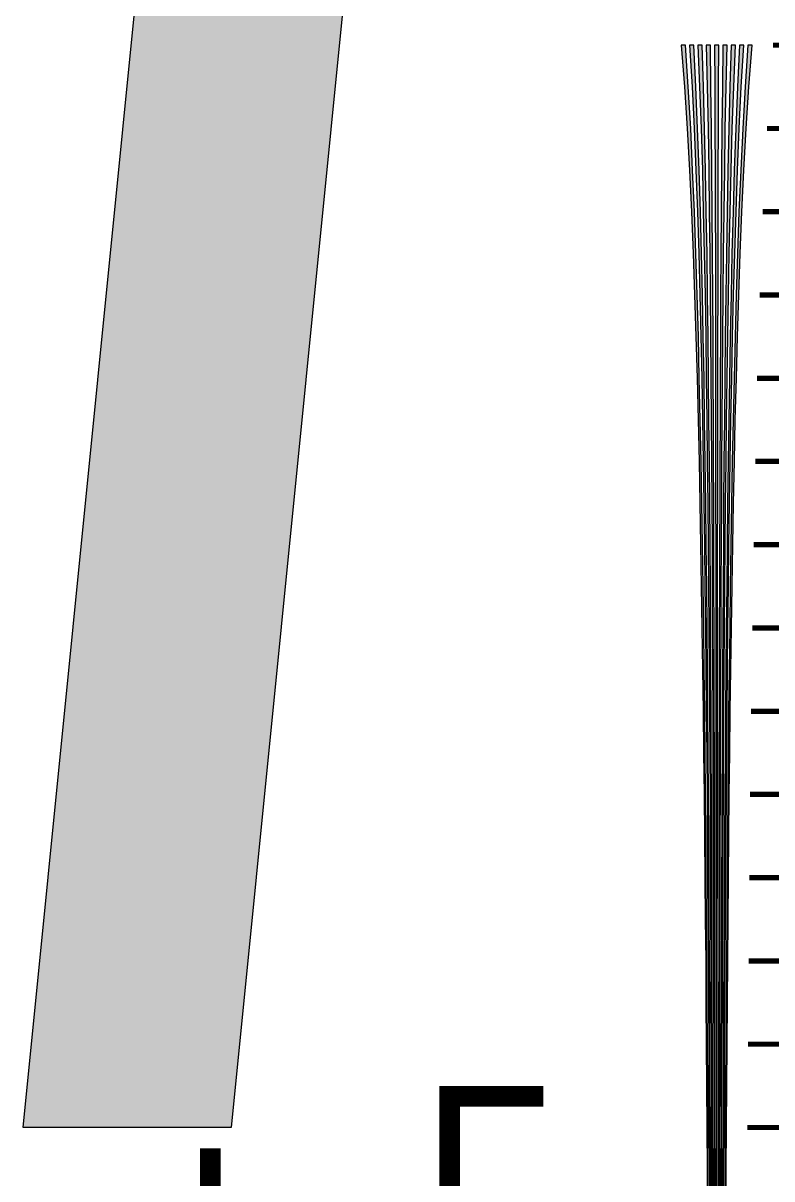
# Model space of a CAD drawing. Header units: millimetres. Extents: x 0 to 791, y 0 to 492.
# Drawn here: x 379.6 to 451.5, y 283.2 to 394.3 of the extents above; entities that cross this region are included whole.
import ezdxf

# ---------------------------------------------------------------- set-up
doc = ezdxf.new("R2010")
doc.units = ezdxf.units.MM
doc.layers.add('CENTER', color=7, linetype='Continuous')
doc.layers.add('SFR', color=7, linetype='Continuous')

msp = doc.modelspace()

# ---------------------------------------------------------------- hatches: boundary and pattern name
at = {"layer": 'CENTER', "true_color": 0x000000}
h = msp.add_hatch(color=7, dxfattribs=at)
h.dxf.hatch_style = 1
h.paths.add_polyline_path([(442.84, 392.13), (443.15, 388.13), (443.41, 384.12), (443.62, 380.13), (443.81, 376.13), (443.97, 372.12), (444.12, 368.13), (444.24, 364.13), (444.35, 360.12), (444.45, 356.12), (444.54, 352.13), (444.62, 348.12), (444.69, 344.12), (444.76, 340.13), (444.82, 336.12), (444.88, 332.12), (444.93, 328.12), (444.98, 324.12), (445.03, 320.12), (445.07, 316.12), (445.11, 312.12), (445.14, 308.12), (445.18, 304.12), (445.21, 300.12), (445.24, 296.12), (445.27, 292.12), (445.3, 288.12), (445.32, 284.12), (445.35, 280.12), (445.37, 276.12), (445.39, 272.12), (445.49, 272.12), (445.47, 276.12), (445.45, 280.12), (445.43, 284.12), (445.41, 288.12), (445.38, 292.12), (445.36, 296.12), (445.33, 300.12), (445.3, 304.12), (445.27, 308.12), (445.24, 312.12), (445.21, 316.12), (445.17, 320.12), (445.13, 324.12), (445.09, 328.12), (445.04, 332.12), (444.99, 336.12), (444.94, 340.13), (444.88, 344.12), (444.81, 348.12), (444.74, 352.13), (444.66, 356.12), (444.57, 360.12), (444.48, 364.13), (444.37, 368.13), (444.24, 372.12), (444.1, 376.13), (443.93, 380.13), (443.74, 384.12), (443.51, 388.13), (443.24, 392.13), (442.84, 392.13)])
h = msp.add_hatch(color=7, dxfattribs=at)
h.dxf.hatch_style = 1
h.paths.add_polyline_path([(443.64, 392.13), (443.88, 388.13), (444.07, 384.12), (444.24, 380.13), (444.38, 376.13), (444.51, 372.12), (444.62, 368.13), (444.71, 364.13), (444.8, 360.12), (444.87, 356.12), (444.94, 352.13), (445, 348.12), (445.06, 344.12), (445.11, 340.13), (445.16, 336.12), (445.2, 332.12), (445.24, 328.12), (445.28, 324.12), (445.31, 320.12), (445.34, 316.12), (445.37, 312.12), (445.4, 308.12), (445.43, 304.12), (445.45, 300.12), (445.48, 296.12), (445.5, 292.12), (445.52, 288.12), (445.54, 284.12), (445.56, 280.12), (445.57, 276.12), (445.59, 272.12), (445.69, 272.12), (445.68, 276.12), (445.66, 280.12), (445.65, 284.12), (445.63, 288.12), (445.61, 292.12), (445.59, 296.12), (445.57, 300.12), (445.55, 304.12), (445.53, 308.12), (445.51, 312.12), (445.48, 316.12), (445.45, 320.12), (445.43, 324.12), (445.39, 328.12), (445.36, 332.12), (445.32, 336.12), (445.28, 340.13), (445.24, 344.12), (445.19, 348.12), (445.14, 352.13), (445.08, 356.12), (445.02, 360.12), (444.95, 364.13), (444.87, 368.13), (444.77, 372.12), (444.67, 376.13), (444.55, 380.13), (444.41, 384.12), (444.24, 388.13), (444.04, 392.13), (443.64, 392.13)])
h = msp.add_hatch(color=7, dxfattribs=at)
h.dxf.hatch_style = 1
h.paths.add_polyline_path([(444.44, 392.13), (444.6, 388.13), (444.74, 384.12), (444.86, 380.13), (444.95, 376.13), (445.04, 372.12), (445.12, 368.13), (445.18, 364.13), (445.24, 360.12), (445.29, 356.12), (445.34, 352.13), (445.38, 348.12), (445.42, 344.12), (445.46, 340.13), (445.49, 336.12), (445.52, 332.12), (445.55, 328.12), (445.57, 324.12), (445.6, 320.12), (445.62, 316.12), (445.64, 312.12), (445.66, 308.12), (445.68, 304.12), (445.69, 300.12), (445.71, 296.12), (445.73, 292.12), (445.74, 288.12), (445.75, 284.12), (445.77, 280.12), (445.78, 276.12), (445.79, 272.12), (445.89, 272.12), (445.88, 276.12), (445.87, 280.12), (445.86, 284.12), (445.85, 288.12), (445.84, 292.12), (445.83, 296.12), (445.82, 300.12), (445.8, 304.12), (445.79, 308.12), (445.77, 312.12), (445.76, 316.12), (445.74, 320.12), (445.72, 324.12), (445.7, 328.12), (445.68, 332.12), (445.66, 336.12), (445.63, 340.13), (445.6, 344.12), (445.57, 348.12), (445.54, 352.13), (445.5, 356.12), (445.46, 360.12), (445.42, 364.13), (445.37, 368.13), (445.31, 372.12), (445.24, 376.13), (445.16, 380.13), (445.07, 384.12), (444.97, 388.13), (444.84, 392.13), (444.44, 392.13)])
h = msp.add_hatch(color=7, dxfattribs=at)
h.dxf.hatch_style = 1
h.paths.add_polyline_path([(445.24, 392.13), (445.33, 388.13), (445.41, 384.12), (445.47, 380.13), (445.53, 376.13), (445.57, 372.12), (445.62, 368.13), (445.65, 364.13), (445.68, 360.12), (445.71, 356.12), (445.74, 352.13), (445.76, 348.12), (445.79, 344.12), (445.81, 340.13), (445.82, 336.12), (445.84, 332.12), (445.86, 328.12), (445.87, 324.12), (445.88, 320.12), (445.9, 316.12), (445.91, 312.12), (445.92, 308.12), (445.93, 304.12), (445.94, 300.12), (445.95, 296.12), (445.95, 292.12), (445.96, 288.12), (445.97, 284.12), (445.98, 280.12), (445.98, 276.12), (445.99, 272.12), (446.09, 272.12), (446.09, 276.12), (446.08, 280.12), (446.08, 284.12), (446.07, 288.12), (446.07, 292.12), (446.06, 296.12), (446.06, 300.12), (446.05, 304.12), (446.05, 308.12), (446.04, 312.12), (446.03, 316.12), (446.03, 320.12), (446.02, 324.12), (446.01, 328.12), (446, 332.12), (445.99, 336.12), (445.98, 340.13), (445.97, 344.12), (445.95, 348.12), (445.94, 352.13), (445.92, 356.12), (445.91, 360.12), (445.89, 364.13), (445.87, 368.13), (445.84, 372.12), (445.81, 376.13), (445.78, 380.13), (445.74, 384.12), (445.69, 388.13), (445.64, 392.13), (445.24, 392.13)])
h = msp.add_hatch(color=7, dxfattribs=at)
h.dxf.hatch_style = 1
h.paths.add_polyline_path([(446.04, 392.13), (446.06, 388.13), (446.07, 384.12), (446.09, 380.13), (446.1, 376.13), (446.11, 372.12), (446.12, 368.13), (446.12, 364.13), (446.13, 360.12), (446.13, 356.12), (446.14, 352.13), (446.14, 348.12), (446.15, 344.12), (446.15, 340.13), (446.16, 336.12), (446.16, 332.12), (446.16, 328.12), (446.17, 324.12), (446.17, 320.12), (446.17, 316.12), (446.17, 312.12), (446.18, 308.12), (446.18, 304.12), (446.18, 300.12), (446.18, 296.12), (446.18, 292.12), (446.18, 288.12), (446.19, 284.12), (446.19, 280.12), (446.19, 276.12), (446.19, 272.12), (446.29, 272.12), (446.29, 276.12), (446.29, 280.12), (446.29, 284.12), (446.3, 288.12), (446.3, 292.12), (446.3, 296.12), (446.3, 300.12), (446.3, 304.12), (446.3, 308.12), (446.31, 312.12), (446.31, 316.12), (446.31, 320.12), (446.31, 324.12), (446.32, 328.12), (446.32, 332.12), (446.32, 336.12), (446.33, 340.13), (446.33, 344.12), (446.34, 348.12), (446.34, 352.13), (446.35, 356.12), (446.35, 360.12), (446.36, 364.13), (446.37, 368.13), (446.37, 372.12), (446.38, 376.13), (446.39, 380.13), (446.41, 384.12), (446.42, 388.13), (446.44, 392.13), (446.04, 392.13)])
h = msp.add_hatch(color=7, dxfattribs=at)
h.dxf.hatch_style = 1
h.paths.add_polyline_path([(446.84, 392.13), (446.79, 388.13), (446.74, 384.12), (446.7, 380.13), (446.67, 376.13), (446.64, 372.12), (446.62, 368.13), (446.59, 364.13), (446.57, 360.12), (446.56, 356.12), (446.54, 352.13), (446.53, 348.12), (446.51, 344.12), (446.5, 340.13), (446.49, 336.12), (446.48, 332.12), (446.47, 328.12), (446.46, 324.12), (446.45, 320.12), (446.45, 316.12), (446.44, 312.12), (446.43, 308.12), (446.43, 304.12), (446.42, 300.12), (446.42, 296.12), (446.41, 292.12), (446.41, 288.12), (446.4, 284.12), (446.4, 280.12), (446.39, 276.12), (446.39, 272.12), (446.49, 272.12), (446.5, 276.12), (446.5, 280.12), (446.51, 284.12), (446.52, 288.12), (446.53, 292.12), (446.53, 296.12), (446.54, 300.12), (446.55, 304.12), (446.56, 308.12), (446.57, 312.12), (446.58, 316.12), (446.6, 320.12), (446.61, 324.12), (446.62, 328.12), (446.64, 332.12), (446.66, 336.12), (446.67, 340.13), (446.69, 344.12), (446.72, 348.12), (446.74, 352.13), (446.77, 356.12), (446.8, 360.12), (446.83, 364.13), (446.87, 368.13), (446.91, 372.12), (446.95, 376.13), (447.01, 380.13), (447.07, 384.12), (447.15, 388.13), (447.24, 392.13), (446.84, 392.13)])
h = msp.add_hatch(color=7, dxfattribs=at)
h.dxf.hatch_style = 1
h.paths.add_polyline_path([(447.64, 392.13), (447.51, 388.13), (447.41, 384.12), (447.32, 380.13), (447.24, 376.13), (447.17, 372.12), (447.12, 368.13), (447.06, 364.13), (447.02, 360.12), (446.98, 356.12), (446.94, 352.13), (446.91, 348.12), (446.88, 344.12), (446.85, 340.13), (446.82, 336.12), (446.8, 332.12), (446.78, 328.12), (446.76, 324.12), (446.74, 320.12), (446.72, 316.12), (446.71, 312.12), (446.69, 308.12), (446.68, 304.12), (446.66, 300.12), (446.65, 296.12), (446.64, 292.12), (446.63, 288.12), (446.62, 284.12), (446.61, 280.12), (446.6, 276.12), (446.59, 272.12), (446.69, 272.12), (446.7, 276.12), (446.71, 280.12), (446.73, 284.12), (446.74, 288.12), (446.75, 292.12), (446.77, 296.12), (446.79, 300.12), (446.8, 304.12), (446.82, 308.12), (446.84, 312.12), (446.86, 316.12), (446.88, 320.12), (446.91, 324.12), (446.93, 328.12), (446.96, 332.12), (446.99, 336.12), (447.02, 340.13), (447.06, 344.12), (447.1, 348.12), (447.14, 352.13), (447.19, 356.12), (447.24, 360.12), (447.3, 364.13), (447.37, 368.13), (447.44, 372.12), (447.53, 376.13), (447.62, 380.13), (447.74, 384.12), (447.88, 388.13), (448.04, 392.13), (447.64, 392.13)])
h = msp.add_hatch(color=7, dxfattribs=at)
h.dxf.hatch_style = 1
h.paths.add_polyline_path([(448.44, 392.13), (448.24, 388.13), (448.07, 384.12), (447.93, 380.13), (447.81, 376.13), (447.71, 372.12), (447.62, 368.13), (447.53, 364.13), (447.46, 360.12), (447.4, 356.12), (447.34, 352.13), (447.29, 348.12), (447.24, 344.12), (447.2, 340.13), (447.16, 336.12), (447.12, 332.12), (447.09, 328.12), (447.05, 324.12), (447.03, 320.12), (447, 316.12), (446.97, 312.12), (446.95, 308.12), (446.93, 304.12), (446.91, 300.12), (446.89, 296.12), (446.87, 292.12), (446.85, 288.12), (446.83, 284.12), (446.82, 280.12), (446.8, 276.12), (446.79, 272.12), (446.89, 272.12), (446.91, 276.12), (446.92, 280.12), (446.94, 284.12), (446.96, 288.12), (446.98, 292.12), (447, 296.12), (447.03, 300.12), (447.05, 304.12), (447.08, 308.12), (447.11, 312.12), (447.14, 316.12), (447.17, 320.12), (447.2, 324.12), (447.24, 328.12), (447.28, 332.12), (447.32, 336.12), (447.37, 340.13), (447.42, 344.12), (447.48, 348.12), (447.54, 352.13), (447.61, 356.12), (447.68, 360.12), (447.77, 364.13), (447.87, 368.13), (447.97, 372.12), (448.1, 376.13), (448.24, 380.13), (448.41, 384.12), (448.6, 388.13), (448.84, 392.13), (448.44, 392.13)])
h = msp.add_hatch(color=7, dxfattribs=at)
h.dxf.hatch_style = 1
h.paths.add_polyline_path([(449.24, 392.13), (448.97, 388.13), (448.74, 384.12), (448.55, 380.13), (448.38, 376.13), (448.24, 372.12), (448.12, 368.13), (448, 364.13), (447.91, 360.12), (447.82, 356.12), (447.74, 352.13), (447.67, 348.12), (447.6, 344.12), (447.54, 340.13), (447.49, 336.12), (447.44, 332.12), (447.39, 328.12), (447.35, 324.12), (447.31, 320.12), (447.27, 316.12), (447.24, 312.12), (447.21, 308.12), (447.18, 304.12), (447.15, 300.12), (447.12, 296.12), (447.1, 292.12), (447.07, 288.12), (447.05, 284.12), (447.03, 280.12), (447.01, 276.12), (446.99, 272.12), (447.09, 272.12), (447.11, 276.12), (447.13, 280.12), (447.16, 284.12), (447.18, 288.12), (447.21, 292.12), (447.24, 296.12), (447.27, 300.12), (447.3, 304.12), (447.34, 308.12), (447.37, 312.12), (447.41, 316.12), (447.45, 320.12), (447.5, 324.12), (447.55, 328.12), (447.6, 332.12), (447.66, 336.12), (447.72, 340.13), (447.79, 344.12), (447.86, 348.12), (447.94, 352.13), (448.03, 356.12), (448.13, 360.12), (448.24, 364.13), (448.37, 368.13), (448.51, 372.12), (448.67, 376.13), (448.86, 380.13), (449.07, 384.12), (449.33, 388.13), (449.64, 392.13), (449.24, 392.13)])
at = {"layer": 'SFR', "true_color": 0x000000}
h = msp.add_hatch(color=7, dxfattribs=at)
h.dxf.hatch_style = 1
h.paths.add_polyline_path([(391.56, 408.13), (411.56, 408.13), (399.56, 288.12), (379.56, 288.12), (391.56, 408.13)])

# ---------------------------------------------------------------- linework, layer by layer
at = {"layer": 'CENTER', "color": 250}
for points in [[(445.45, 280.12), (445.43, 284.12), (445.41, 288.12), (445.38, 292.12), (445.36, 296.12), (445.33, 300.12), (445.3, 304.12), (445.27, 308.12), (445.24, 312.12), (445.21, 316.12), (445.17, 320.12), (445.13, 324.12), (445.09, 328.12), (445.04, 332.12), (444.99, 336.12), (444.94, 340.13), (444.88, 344.12), (444.81, 348.12), (444.74, 352.13), (444.66, 356.12), (444.57, 360.12), (444.48, 364.13), (444.37, 368.13), (444.24, 372.12), (444.1, 376.13), (443.93, 380.13), (443.74, 384.12), (443.51, 388.13), (443.24, 392.13), (442.84, 392.13), (442.84, 392.13), (443.15, 388.13), (443.41, 384.12), (443.62, 380.13), (443.81, 376.13), (443.97, 372.12), (444.12, 368.13), (444.24, 364.13), (444.35, 360.12), (444.45, 356.12), (444.54, 352.13), (444.62, 348.12), (444.69, 344.12), (444.76, 340.13), (444.82, 336.12), (444.88, 332.12), (444.93, 328.12), (444.98, 324.12), (445.03, 320.12), (445.07, 316.12), (445.11, 312.12), (445.14, 308.12), (445.18, 304.12), (445.21, 300.12), (445.24, 296.12), (445.27, 292.12), (445.3, 288.12), (445.32, 284.12), (445.35, 280.12)], [(445.66, 280.12), (445.65, 284.12), (445.63, 288.12), (445.61, 292.12), (445.59, 296.12), (445.57, 300.12), (445.55, 304.12), (445.53, 308.12), (445.51, 312.12), (445.48, 316.12), (445.45, 320.12), (445.43, 324.12), (445.39, 328.12), (445.36, 332.12), (445.32, 336.12), (445.28, 340.13), (445.24, 344.12), (445.19, 348.12), (445.14, 352.13), (445.08, 356.12), (445.02, 360.12), (444.95, 364.13), (444.87, 368.13), (444.77, 372.12), (444.67, 376.13), (444.55, 380.13), (444.41, 384.12), (444.24, 388.13), (444.04, 392.13), (443.64, 392.13), (443.64, 392.13), (443.88, 388.13), (444.07, 384.12), (444.24, 380.13), (444.38, 376.13), (444.51, 372.12), (444.62, 368.13), (444.71, 364.13), (444.8, 360.12), (444.87, 356.12), (444.94, 352.13), (445, 348.12), (445.06, 344.12), (445.11, 340.13), (445.16, 336.12), (445.2, 332.12), (445.24, 328.12), (445.28, 324.12), (445.31, 320.12), (445.34, 316.12), (445.37, 312.12), (445.4, 308.12), (445.43, 304.12), (445.45, 300.12), (445.48, 296.12), (445.5, 292.12), (445.52, 288.12), (445.54, 284.12), (445.56, 280.12)], [(445.87, 280.12), (445.86, 284.12), (445.85, 288.12), (445.84, 292.12), (445.83, 296.12), (445.82, 300.12), (445.8, 304.12), (445.79, 308.12), (445.77, 312.12), (445.76, 316.12), (445.74, 320.12), (445.72, 324.12), (445.7, 328.12), (445.68, 332.12), (445.66, 336.12), (445.63, 340.13), (445.6, 344.12), (445.57, 348.12), (445.54, 352.13), (445.5, 356.12), (445.46, 360.12), (445.42, 364.13), (445.37, 368.13), (445.31, 372.12), (445.24, 376.13), (445.16, 380.13), (445.07, 384.12), (444.97, 388.13), (444.84, 392.13), (444.44, 392.13), (444.44, 392.13), (444.6, 388.13), (444.74, 384.12), (444.86, 380.13), (444.95, 376.13), (445.04, 372.12), (445.12, 368.13), (445.18, 364.13), (445.24, 360.12), (445.29, 356.12), (445.34, 352.13), (445.38, 348.12), (445.42, 344.12), (445.46, 340.13), (445.49, 336.12), (445.52, 332.12), (445.55, 328.12), (445.57, 324.12), (445.6, 320.12), (445.62, 316.12), (445.64, 312.12), (445.66, 308.12), (445.68, 304.12), (445.69, 300.12), (445.71, 296.12), (445.73, 292.12), (445.74, 288.12), (445.75, 284.12), (445.77, 280.12)], [(446.08, 280.12), (446.08, 284.12), (446.07, 288.12), (446.07, 292.12), (446.06, 296.12), (446.06, 300.12), (446.05, 304.12), (446.05, 308.12), (446.04, 312.12), (446.03, 316.12), (446.03, 320.12), (446.02, 324.12), (446.01, 328.12), (446, 332.12), (445.99, 336.12), (445.98, 340.13), (445.97, 344.12), (445.95, 348.12), (445.94, 352.13), (445.92, 356.12), (445.91, 360.12), (445.89, 364.13), (445.87, 368.13), (445.84, 372.12), (445.81, 376.13), (445.78, 380.13), (445.74, 384.12), (445.69, 388.13), (445.64, 392.13), (445.24, 392.13), (445.24, 392.13), (445.33, 388.13), (445.41, 384.12), (445.47, 380.13), (445.53, 376.13), (445.57, 372.12), (445.62, 368.13), (445.65, 364.13), (445.68, 360.12), (445.71, 356.12), (445.74, 352.13), (445.76, 348.12), (445.79, 344.12), (445.81, 340.13), (445.82, 336.12), (445.84, 332.12), (445.86, 328.12), (445.87, 324.12), (445.88, 320.12), (445.9, 316.12), (445.91, 312.12), (445.92, 308.12), (445.93, 304.12), (445.94, 300.12), (445.95, 296.12), (445.95, 292.12), (445.96, 288.12), (445.97, 284.12), (445.98, 280.12)], [(446.29, 280.12), (446.29, 284.12), (446.3, 288.12), (446.3, 292.12), (446.3, 296.12), (446.3, 300.12), (446.3, 304.12), (446.3, 308.12), (446.31, 312.12), (446.31, 316.12), (446.31, 320.12), (446.31, 324.12), (446.32, 328.12), (446.32, 332.12), (446.32, 336.12), (446.33, 340.13), (446.33, 344.12), (446.34, 348.12), (446.34, 352.13), (446.35, 356.12), (446.35, 360.12), (446.36, 364.13), (446.37, 368.13), (446.37, 372.12), (446.38, 376.13), (446.39, 380.13), (446.41, 384.12), (446.42, 388.13), (446.44, 392.13), (446.04, 392.13), (446.04, 392.13), (446.06, 388.13), (446.07, 384.12), (446.09, 380.13), (446.1, 376.13), (446.11, 372.12), (446.12, 368.13), (446.12, 364.13), (446.13, 360.12), (446.13, 356.12), (446.14, 352.13), (446.14, 348.12), (446.15, 344.12), (446.15, 340.13), (446.16, 336.12), (446.16, 332.12), (446.16, 328.12), (446.17, 324.12), (446.17, 320.12), (446.17, 316.12), (446.17, 312.12), (446.18, 308.12), (446.18, 304.12), (446.18, 300.12), (446.18, 296.12), (446.18, 292.12), (446.18, 288.12), (446.19, 284.12), (446.19, 280.12)], [(446.5, 280.12), (446.51, 284.12), (446.52, 288.12), (446.53, 292.12), (446.53, 296.12), (446.54, 300.12), (446.55, 304.12), (446.56, 308.12), (446.57, 312.12), (446.58, 316.12), (446.6, 320.12), (446.61, 324.12), (446.62, 328.12), (446.64, 332.12), (446.66, 336.12), (446.67, 340.13), (446.69, 344.12), (446.72, 348.12), (446.74, 352.13), (446.77, 356.12), (446.8, 360.12), (446.83, 364.13), (446.87, 368.13), (446.91, 372.12), (446.95, 376.13), (447.01, 380.13), (447.07, 384.12), (447.15, 388.13), (447.24, 392.13), (446.84, 392.13), (446.84, 392.13), (446.79, 388.13), (446.74, 384.12), (446.7, 380.13), (446.67, 376.13), (446.64, 372.12), (446.62, 368.13), (446.59, 364.13), (446.57, 360.12), (446.56, 356.12), (446.54, 352.13), (446.53, 348.12), (446.51, 344.12), (446.5, 340.13), (446.49, 336.12), (446.48, 332.12), (446.47, 328.12), (446.46, 324.12), (446.45, 320.12), (446.45, 316.12), (446.44, 312.12), (446.43, 308.12), (446.43, 304.12), (446.42, 300.12), (446.42, 296.12), (446.41, 292.12), (446.41, 288.12), (446.4, 284.12), (446.4, 280.12)], [(446.71, 280.12), (446.73, 284.12), (446.74, 288.12), (446.75, 292.12), (446.77, 296.12), (446.79, 300.12), (446.8, 304.12), (446.82, 308.12), (446.84, 312.12), (446.86, 316.12), (446.88, 320.12), (446.91, 324.12), (446.93, 328.12), (446.96, 332.12), (446.99, 336.12), (447.02, 340.13), (447.06, 344.12), (447.1, 348.12), (447.14, 352.13), (447.19, 356.12), (447.24, 360.12), (447.3, 364.13), (447.37, 368.13), (447.44, 372.12), (447.53, 376.13), (447.62, 380.13), (447.74, 384.12), (447.88, 388.13), (448.04, 392.13), (447.64, 392.13), (447.64, 392.13), (447.51, 388.13), (447.41, 384.12), (447.32, 380.13), (447.24, 376.13), (447.17, 372.12), (447.12, 368.13), (447.06, 364.13), (447.02, 360.12), (446.98, 356.12), (446.94, 352.13), (446.91, 348.12), (446.88, 344.12), (446.85, 340.13), (446.82, 336.12), (446.8, 332.12), (446.78, 328.12), (446.76, 324.12), (446.74, 320.12), (446.72, 316.12), (446.71, 312.12), (446.69, 308.12), (446.68, 304.12), (446.66, 300.12), (446.65, 296.12), (446.64, 292.12), (446.63, 288.12), (446.62, 284.12), (446.61, 280.12)], [(446.92, 280.12), (446.94, 284.12), (446.96, 288.12), (446.98, 292.12), (447, 296.12), (447.03, 300.12), (447.05, 304.12), (447.08, 308.12), (447.11, 312.12), (447.14, 316.12), (447.17, 320.12), (447.2, 324.12), (447.24, 328.12), (447.28, 332.12), (447.32, 336.12), (447.37, 340.13), (447.42, 344.12), (447.48, 348.12), (447.54, 352.13), (447.61, 356.12), (447.68, 360.12), (447.77, 364.13), (447.87, 368.13), (447.97, 372.12), (448.1, 376.13), (448.24, 380.13), (448.41, 384.12), (448.6, 388.13), (448.84, 392.13), (448.44, 392.13), (448.44, 392.13), (448.24, 388.13), (448.07, 384.12), (447.93, 380.13), (447.81, 376.13), (447.71, 372.12), (447.62, 368.13), (447.53, 364.13), (447.46, 360.12), (447.4, 356.12), (447.34, 352.13), (447.29, 348.12), (447.24, 344.12), (447.2, 340.13), (447.16, 336.12), (447.12, 332.12), (447.09, 328.12), (447.05, 324.12), (447.03, 320.12), (447, 316.12), (446.97, 312.12), (446.95, 308.12), (446.93, 304.12), (446.91, 300.12), (446.89, 296.12), (446.87, 292.12), (446.85, 288.12), (446.83, 284.12), (446.82, 280.12)], [(447.13, 280.12), (447.16, 284.12), (447.18, 288.12), (447.21, 292.12), (447.24, 296.12), (447.27, 300.12), (447.3, 304.12), (447.34, 308.12), (447.37, 312.12), (447.41, 316.12), (447.45, 320.12), (447.5, 324.12), (447.55, 328.12), (447.6, 332.12), (447.66, 336.12), (447.72, 340.13), (447.79, 344.12), (447.86, 348.12), (447.94, 352.13), (448.03, 356.12), (448.13, 360.12), (448.24, 364.13), (448.37, 368.13), (448.51, 372.12), (448.67, 376.13), (448.86, 380.13), (449.07, 384.12), (449.33, 388.13), (449.64, 392.13), (449.24, 392.13), (449.24, 392.13), (448.97, 388.13), (448.74, 384.12), (448.55, 380.13), (448.38, 376.13), (448.24, 372.12), (448.12, 368.13), (448, 364.13), (447.91, 360.12), (447.82, 356.12), (447.74, 352.13), (447.67, 348.12), (447.6, 344.12), (447.54, 340.13), (447.49, 336.12), (447.44, 332.12), (447.39, 328.12), (447.35, 324.12), (447.31, 320.12), (447.27, 316.12), (447.24, 312.12), (447.21, 308.12), (447.18, 304.12), (447.15, 300.12), (447.12, 296.12), (447.1, 292.12), (447.07, 288.12), (447.05, 284.12), (447.03, 280.12)]]:
    msp.add_lwpolyline(points, dxfattribs=at)
at = {"layer": 'CENTER', "color": 250, "lineweight": 35, "const_width": 0.5}
for points in [[(451.64, 392.13), (455.64, 392.13)], [(451.07, 384.12), (457.07, 384.12)], [(450.67, 376.13), (454.67, 376.13)], [(450.37, 368.13), (456.37, 368.13)], [(450.13, 360.12), (454.13, 360.12)], [(449.94, 352.13), (455.94, 352.13)], [(449.79, 344.12), (453.79, 344.12)], [(449.66, 336.12), (455.66, 336.12)], [(449.55, 328.12), (453.55, 328.12)], [(449.45, 320.13), (455.45, 320.13)], [(449.37, 312.13), (453.37, 312.13)], [(449.3, 304.12), (455.3, 304.12)], [(449.24, 296.13), (453.24, 296.13)], [(449.18, 288.12), (455.18, 288.12)]]:
    msp.add_lwpolyline(points, dxfattribs=at)
at = {"layer": 'CENTER', "color": 250, "true_color": 0x000000}
for points in [[(443.24, 392.13), (442.84, 392.13), (443.15, 388.13)], [(443.24, 392.13), (443.15, 388.13), (443.41, 384.12)], [(443.24, 392.13), (443.41, 384.12), (443.62, 380.13)], [(443.24, 392.13), (443.62, 380.13), (443.81, 376.13)], [(443.24, 392.13), (443.81, 376.13), (443.97, 372.12)], [(443.24, 392.13), (443.97, 372.12), (444.12, 368.13)], [(443.24, 392.13), (444.12, 368.13), (444.74, 352.13)], [(443.24, 392.13), (444.74, 352.13), (444.66, 356.12)], [(443.24, 392.13), (444.66, 356.12), (444.57, 360.12)], [(443.24, 392.13), (444.57, 360.12), (444.48, 364.13)], [(443.24, 392.13), (444.48, 364.13), (444.37, 368.13)], [(443.24, 392.13), (444.37, 368.13), (444.24, 372.12)], [(443.24, 392.13), (444.24, 372.12), (444.1, 376.13)], [(443.24, 392.13), (444.1, 376.13), (443.93, 380.13)], [(443.24, 392.13), (443.93, 380.13), (443.74, 384.12)], [(443.74, 384.12), (443.51, 388.13), (443.24, 392.13)], [(444.04, 392.13), (443.64, 392.13), (443.88, 388.13)], [(444.04, 392.13), (443.88, 388.13), (444.07, 384.12)], [(444.04, 392.13), (444.07, 384.12), (444.24, 380.13)], [(444.04, 392.13), (444.24, 380.13), (444.38, 376.13)], [(444.04, 392.13), (444.38, 376.13), (444.51, 372.12)], [(444.04, 392.13), (444.51, 372.12), (444.62, 368.13)], [(444.04, 392.13), (444.62, 368.13), (445.24, 344.12)], [(444.04, 392.13), (445.24, 344.12), (445.19, 348.12)], [(444.04, 392.13), (445.19, 348.12), (445.14, 352.13)], [(444.04, 392.13), (445.14, 352.13), (445.08, 356.12)], [(444.04, 392.13), (445.08, 356.12), (445.02, 360.12)], [(444.04, 392.13), (445.02, 360.12), (444.95, 364.13)], [(444.04, 392.13), (444.95, 364.13), (444.87, 368.13)], [(444.04, 392.13), (444.87, 368.13), (444.77, 372.12)], [(444.04, 392.13), (444.77, 372.12), (444.67, 376.13)], [(444.04, 392.13), (444.67, 376.13), (444.55, 380.13)], [(444.04, 392.13), (444.55, 380.13), (444.41, 384.12)], [(444.41, 384.12), (444.24, 388.13), (444.04, 392.13)], [(444.84, 392.13), (444.44, 392.13), (444.6, 388.13)], [(444.84, 392.13), (444.6, 388.13), (444.74, 384.12)], [(444.84, 392.13), (444.74, 384.12), (444.86, 380.13)], [(444.84, 392.13), (444.86, 380.13), (444.95, 376.13)], [(444.84, 392.13), (444.95, 376.13), (445.04, 372.12)], [(444.84, 392.13), (445.04, 372.12), (445.12, 368.13)], [(444.84, 392.13), (445.12, 368.13), (445.18, 364.13)], [(444.84, 392.13), (445.18, 364.13), (445.24, 360.12)], [(444.84, 392.13), (445.24, 360.12), (445.29, 356.12)], [(444.84, 392.13), (445.29, 356.12), (445.34, 352.13)], [(444.84, 392.13), (445.34, 352.13), (445.74, 320.12)], [(444.84, 392.13), (445.74, 320.12), (445.72, 324.12)], [(444.84, 392.13), (445.72, 324.12), (445.7, 328.12)], [(444.84, 392.13), (445.7, 328.12), (445.68, 332.12)], [(444.84, 392.13), (445.68, 332.12), (445.66, 336.12)], [(444.84, 392.13), (445.66, 336.12), (445.63, 340.13)], [(444.84, 392.13), (445.63, 340.13), (445.6, 344.12)], [(444.84, 392.13), (445.6, 344.12), (445.57, 348.12)], [(444.84, 392.13), (445.57, 348.12), (445.54, 352.13)], [(444.84, 392.13), (445.54, 352.13), (445.5, 356.12)], [(444.84, 392.13), (445.5, 356.12), (445.46, 360.12)], [(444.84, 392.13), (445.46, 360.12), (445.42, 364.13)], [(444.84, 392.13), (445.42, 364.13), (445.37, 368.13)], [(444.84, 392.13), (445.37, 368.13), (445.31, 372.12)], [(444.84, 392.13), (445.31, 372.12), (445.24, 376.13)], [(444.84, 392.13), (445.24, 376.13), (445.16, 380.13)], [(444.84, 392.13), (445.16, 380.13), (445.07, 384.12)], [(445.07, 384.12), (444.97, 388.13), (444.84, 392.13)], [(445.64, 392.13), (445.24, 392.13), (445.33, 388.13)], [(445.64, 392.13), (445.33, 388.13), (445.41, 384.12)], [(445.64, 392.13), (445.41, 384.12), (445.47, 380.13)], [(445.64, 392.13), (445.47, 380.13), (445.53, 376.13)], [(445.64, 392.13), (445.53, 376.13), (445.57, 372.12)], [(445.64, 392.13), (445.57, 372.12), (445.62, 368.13)], [(445.64, 392.13), (445.62, 368.13), (445.65, 364.13)], [(445.64, 392.13), (445.65, 364.13), (445.68, 360.12)], [(445.64, 392.13), (445.68, 360.12), (445.71, 356.12)], [(445.64, 392.13), (445.71, 356.12), (445.74, 352.13)], [(445.64, 392.13), (445.74, 352.13), (445.76, 348.12)], [(445.64, 392.13), (445.76, 348.12), (445.79, 344.12)], [(445.64, 392.13), (445.79, 344.12), (445.81, 340.13)], [(445.64, 392.13), (445.81, 340.13), (445.84, 332.12)], [(445.64, 392.13), (445.84, 332.12), (445.86, 328.12)], [(445.64, 392.13), (445.86, 328.12), (446.09, 272.12)], [(445.64, 392.13), (446.09, 272.12), (446.09, 276.12)], [(445.64, 392.13), (446.09, 276.12), (446.08, 280.12)], [(445.64, 392.13), (446.08, 280.12), (446.08, 284.12)], [(445.64, 392.13), (446.08, 284.12), (446.07, 288.12)], [(445.64, 392.13), (446.07, 288.12), (446.07, 292.12)], [(445.64, 392.13), (446.07, 292.12), (446.06, 296.12)], [(445.64, 392.13), (446.06, 296.12), (446.06, 300.12)], [(445.64, 392.13), (446.06, 300.12), (446.05, 304.12)], [(445.64, 392.13), (446.05, 304.12), (446.05, 308.12)], [(445.64, 392.13), (446.05, 308.12), (446.04, 312.12)], [(445.64, 392.13), (446.04, 312.12), (446.03, 316.12)], [(445.64, 392.13), (446.03, 316.12), (446.03, 320.12)], [(445.64, 392.13), (446.03, 320.12), (446.02, 324.12)], [(445.64, 392.13), (446.02, 324.12), (446.01, 328.12)], [(445.64, 392.13), (446.01, 328.12), (446, 332.12)], [(445.64, 392.13), (446, 332.12), (445.99, 336.12)], [(445.64, 392.13), (445.99, 336.12), (445.98, 340.13)], [(445.64, 392.13), (445.98, 340.13), (445.97, 344.12)], [(445.64, 392.13), (445.97, 344.12), (445.95, 348.12)], [(445.64, 392.13), (445.95, 348.12), (445.94, 352.13)], [(445.64, 392.13), (445.94, 352.13), (445.92, 356.12)], [(445.64, 392.13), (445.92, 356.12), (445.91, 360.12)], [(445.64, 392.13), (445.91, 360.12), (445.89, 364.13)], [(445.64, 392.13), (445.89, 364.13), (445.87, 368.13)], [(445.64, 392.13), (445.87, 368.13), (445.84, 372.12)], [(445.64, 392.13), (445.84, 372.12), (445.81, 376.13)], [(445.64, 392.13), (445.81, 376.13), (445.78, 380.13)], [(445.78, 380.13), (445.69, 388.13), (445.64, 392.13)], [(446.44, 392.13), (446.04, 392.13), (446.06, 388.13)], [(446.44, 392.13), (446.06, 388.13), (446.07, 384.12)], [(446.44, 392.13), (446.07, 384.12), (446.09, 380.13)], [(446.44, 392.13), (446.09, 380.13), (446.1, 376.13)], [(446.44, 392.13), (446.1, 376.13), (446.11, 372.12)], [(446.44, 392.13), (446.11, 372.12), (446.12, 368.13)], [(446.44, 392.13), (446.12, 368.13), (446.12, 364.13)], [(446.44, 392.13), (446.12, 364.13), (446.13, 360.12)], [(446.44, 392.13), (446.13, 360.12), (446.13, 356.12)], [(446.44, 392.13), (446.13, 356.12), (446.14, 352.13)], [(446.44, 392.13), (446.14, 352.13), (446.14, 348.12)], [(446.44, 392.13), (446.14, 348.12), (446.15, 344.12)], [(446.44, 392.13), (446.15, 344.12), (446.15, 340.13)], [(446.15, 340.13), (446.42, 388.13), (446.44, 392.13)], [(447.24, 392.13), (446.62, 368.13), (446.59, 364.13)], [(446.59, 364.13), (447.15, 388.13), (447.24, 392.13)], [(447.24, 392.13), (446.64, 372.12), (446.62, 368.13)], [(447.24, 392.13), (446.67, 376.13), (446.64, 372.12)], [(447.24, 392.13), (446.7, 380.13), (446.67, 376.13)], [(447.24, 392.13), (446.74, 384.12), (446.7, 380.13)], [(447.24, 392.13), (446.79, 388.13), (446.74, 384.12)], [(447.24, 392.13), (446.84, 392.13), (446.79, 388.13)], [(448.04, 392.13), (447.24, 376.13), (447.17, 372.12)], [(447.17, 372.12), (447.88, 388.13), (448.04, 392.13)], [(448.04, 392.13), (447.32, 380.13), (447.24, 376.13)], [(448.04, 392.13), (447.41, 384.12), (447.32, 380.13)], [(448.04, 392.13), (447.51, 388.13), (447.41, 384.12)], [(448.04, 392.13), (447.64, 392.13), (447.51, 388.13)], [(448.84, 392.13), (447.93, 380.13), (447.81, 376.13)], [(447.81, 376.13), (448.6, 388.13), (448.84, 392.13)], [(448.84, 392.13), (448.07, 384.12), (447.93, 380.13)], [(448.84, 392.13), (448.24, 388.13), (448.07, 384.12)], [(448.84, 392.13), (448.44, 392.13), (448.24, 388.13)], [(449.64, 392.13), (448.55, 380.13), (448.38, 376.13)], [(448.38, 376.13), (449.33, 388.13), (449.64, 392.13)], [(449.64, 392.13), (448.74, 384.12), (448.55, 380.13)], [(449.64, 392.13), (448.97, 388.13), (448.74, 384.12)], [(449.64, 392.13), (449.24, 392.13), (448.97, 388.13)], [(445.78, 380.13), (445.74, 384.12), (445.69, 388.13)], [(446.15, 340.13), (446.41, 384.12), (446.42, 388.13)], [(446.59, 364.13), (447.07, 384.12), (447.15, 388.13)], [(447.17, 372.12), (447.74, 384.12), (447.88, 388.13)], [(447.81, 376.13), (448.41, 384.12), (448.6, 388.13)], [(448.38, 376.13), (449.07, 384.12), (449.33, 388.13)], [(446.15, 340.13), (446.39, 380.13), (446.41, 384.12)], [(446.59, 364.13), (447.01, 380.13), (447.07, 384.12)], [(447.17, 372.12), (447.62, 380.13), (447.74, 384.12)], [(447.81, 376.13), (448.24, 380.13), (448.41, 384.12)], [(448.38, 376.13), (448.86, 380.13), (449.07, 384.12)], [(446.15, 340.13), (446.38, 376.13), (446.39, 380.13)], [(446.59, 364.13), (446.95, 376.13), (447.01, 380.13)], [(447.17, 372.12), (447.53, 376.13), (447.62, 380.13)], [(447.81, 376.13), (448.1, 376.13), (448.24, 380.13)], [(448.38, 376.13), (448.67, 376.13), (448.86, 380.13)], [(446.15, 340.13), (446.37, 372.12), (446.38, 376.13)], [(446.59, 364.13), (446.91, 372.12), (446.95, 376.13)], [(447.81, 376.13), (446.97, 312.12), (446.95, 308.12)], [(447.81, 376.13), (446.95, 308.12), (447.32, 336.12)], [(447.81, 376.13), (447, 316.12), (446.97, 312.12)], [(447.81, 376.13), (447.03, 320.12), (447, 316.12)], [(447.81, 376.13), (447.05, 324.12), (447.03, 320.12)], [(447.81, 376.13), (447.09, 328.12), (447.05, 324.12)], [(447.81, 376.13), (447.12, 332.12), (447.09, 328.12)], [(447.81, 376.13), (447.16, 336.12), (447.12, 332.12)], [(447.81, 376.13), (447.2, 340.13), (447.16, 336.12)], [(447.17, 372.12), (447.44, 372.12), (447.53, 376.13)], [(447.81, 376.13), (447.24, 344.12), (447.2, 340.13)], [(447.81, 376.13), (447.29, 348.12), (447.24, 344.12)], [(447.81, 376.13), (447.34, 352.13), (447.29, 348.12)], [(448.38, 376.13), (447.35, 324.12), (447.31, 320.12)], [(448.38, 376.13), (447.31, 320.12), (447.86, 348.12)], [(447.81, 376.13), (447.32, 336.12), (447.37, 340.13)], [(447.81, 376.13), (447.4, 356.12), (447.34, 352.13)], [(448.38, 376.13), (447.39, 328.12), (447.35, 324.12)], [(447.81, 376.13), (447.37, 340.13), (447.42, 344.12)], [(448.38, 376.13), (447.44, 332.12), (447.39, 328.12)], [(447.81, 376.13), (447.46, 360.12), (447.4, 356.12)], [(447.81, 376.13), (447.42, 344.12), (447.48, 348.12)], [(448.38, 376.13), (447.49, 336.12), (447.44, 332.12)], [(447.81, 376.13), (447.53, 364.13), (447.46, 360.12)], [(447.81, 376.13), (447.48, 348.12), (447.54, 352.13)], [(448.38, 376.13), (447.54, 340.13), (447.49, 336.12)], [(447.81, 376.13), (447.62, 368.13), (447.53, 364.13)], [(447.81, 376.13), (447.54, 352.13), (447.61, 356.12)], [(448.38, 376.13), (447.6, 344.12), (447.54, 340.13)], [(448.38, 376.13), (447.67, 348.12), (447.6, 344.12)], [(447.81, 376.13), (447.61, 356.12), (447.68, 360.12)], [(447.81, 376.13), (447.71, 372.12), (447.62, 368.13)], [(448.38, 376.13), (447.74, 352.13), (447.67, 348.12)], [(447.81, 376.13), (447.68, 360.12), (447.77, 364.13)], [(448.38, 376.13), (447.82, 356.12), (447.74, 352.13)], [(447.81, 376.13), (447.77, 364.13), (447.87, 368.13)], [(447.81, 376.13), (447.87, 368.13), (447.97, 372.12)], [(447.81, 376.13), (447.97, 372.12), (448.1, 376.13)], [(448.38, 376.13), (447.91, 360.12), (447.82, 356.12)], [(448.38, 376.13), (447.86, 348.12), (447.94, 352.13)], [(448.38, 376.13), (448, 364.13), (447.91, 360.12)], [(448.38, 376.13), (447.94, 352.13), (448.03, 356.12)], [(448.38, 376.13), (448.12, 368.13), (448, 364.13)], [(448.38, 376.13), (448.03, 356.12), (448.13, 360.12)], [(448.38, 376.13), (448.24, 372.12), (448.12, 368.13)], [(448.38, 376.13), (448.13, 360.12), (448.24, 364.13)], [(448.38, 376.13), (448.24, 364.13), (448.37, 368.13)], [(448.38, 376.13), (448.37, 368.13), (448.51, 372.12)], [(448.38, 376.13), (448.51, 372.12), (448.67, 376.13)], [(446.15, 340.13), (446.37, 368.13), (446.37, 372.12)], [(446.59, 364.13), (446.87, 368.13), (446.91, 372.12)], [(447.17, 372.12), (446.6, 276.12), (446.59, 272.12)], [(447.17, 372.12), (446.59, 272.12), (446.88, 320.12)], [(447.17, 372.12), (446.61, 280.12), (446.6, 276.12)], [(447.17, 372.12), (446.62, 284.12), (446.61, 280.12)], [(447.17, 372.12), (446.63, 288.12), (446.62, 284.12)], [(447.17, 372.12), (446.64, 292.12), (446.63, 288.12)], [(447.17, 372.12), (446.65, 296.12), (446.64, 292.12)], [(447.17, 372.12), (446.66, 300.12), (446.65, 296.12)], [(447.17, 372.12), (446.68, 304.12), (446.66, 300.12)], [(447.17, 372.12), (446.69, 308.12), (446.68, 304.12)], [(447.17, 372.12), (446.71, 312.12), (446.69, 308.12)], [(447.17, 372.12), (446.72, 316.12), (446.71, 312.12)], [(447.17, 372.12), (446.74, 320.12), (446.72, 316.12)], [(447.17, 372.12), (446.76, 324.12), (446.74, 320.12)], [(447.17, 372.12), (446.78, 328.12), (446.76, 324.12)], [(447.17, 372.12), (446.8, 332.12), (446.78, 328.12)], [(447.17, 372.12), (446.82, 336.12), (446.8, 332.12)], [(447.17, 372.12), (446.85, 340.13), (446.82, 336.12)], [(447.17, 372.12), (446.88, 344.12), (446.85, 340.13)], [(447.17, 372.12), (446.91, 348.12), (446.88, 344.12)], [(447.17, 372.12), (446.88, 320.12), (446.93, 328.12)], [(447.17, 372.12), (446.94, 352.13), (446.91, 348.12)], [(447.17, 372.12), (446.93, 328.12), (446.96, 332.12)], [(447.17, 372.12), (446.98, 356.12), (446.94, 352.13)], [(447.17, 372.12), (446.96, 332.12), (446.99, 336.12)], [(447.17, 372.12), (447.02, 360.12), (446.98, 356.12)], [(447.17, 372.12), (446.99, 336.12), (447.02, 340.13)], [(447.17, 372.12), (447.12, 368.13), (447.02, 360.12)], [(447.17, 372.12), (447.02, 340.13), (447.06, 344.12)], [(447.17, 372.12), (447.06, 344.12), (447.1, 348.12)], [(447.17, 372.12), (447.1, 348.12), (447.14, 352.13)], [(447.17, 372.12), (447.14, 352.13), (447.19, 356.12)], [(447.17, 372.12), (447.19, 356.12), (447.24, 360.12)], [(447.17, 372.12), (447.24, 360.12), (447.3, 364.13)], [(447.17, 372.12), (447.3, 364.13), (447.37, 368.13)], [(447.17, 372.12), (447.37, 368.13), (447.44, 372.12)], [(444.12, 368.13), (444.24, 364.13), (444.88, 344.12)], [(444.12, 368.13), (444.88, 344.12), (444.81, 348.12)], [(444.12, 368.13), (444.81, 348.12), (444.74, 352.13)], [(444.62, 368.13), (444.71, 364.13), (445.28, 340.13)], [(444.62, 368.13), (445.28, 340.13), (445.24, 344.12)], [(446.15, 340.13), (446.36, 364.13), (446.37, 368.13)], [(446.59, 364.13), (446.83, 364.13), (446.87, 368.13)], [(447.12, 368.13), (447.06, 364.13), (447.02, 360.12)], [(444.24, 364.13), (444.35, 360.12), (444.94, 340.13)], [(444.24, 364.13), (444.94, 340.13), (444.88, 344.12)], [(444.71, 364.13), (444.8, 360.12), (445.28, 340.13)], [(446.15, 340.13), (446.35, 360.12), (446.36, 364.13)], [(446.59, 364.13), (446.4, 280.12), (446.39, 272.12)], [(446.59, 364.13), (446.39, 272.12), (446.49, 272.12)], [(446.59, 364.13), (446.41, 288.12), (446.4, 280.12)], [(446.59, 364.13), (446.42, 296.12), (446.41, 292.12)], [(446.59, 364.13), (446.41, 292.12), (446.41, 288.12)], [(446.59, 364.13), (446.43, 304.12), (446.42, 300.12)], [(446.59, 364.13), (446.42, 300.12), (446.42, 296.12)], [(446.59, 364.13), (446.44, 312.12), (446.43, 308.12)], [(446.59, 364.13), (446.43, 308.12), (446.43, 304.12)], [(446.59, 364.13), (446.45, 316.12), (446.44, 312.12)], [(446.59, 364.13), (446.46, 324.12), (446.45, 320.12)], [(446.59, 364.13), (446.45, 320.12), (446.45, 316.12)], [(446.59, 364.13), (446.47, 328.12), (446.46, 324.12)], [(446.59, 364.13), (446.48, 332.12), (446.47, 328.12)], [(446.59, 364.13), (446.49, 336.12), (446.48, 332.12)], [(446.59, 364.13), (446.56, 356.12), (446.49, 336.12)], [(446.59, 364.13), (446.49, 272.12), (446.5, 280.12)], [(446.59, 364.13), (446.5, 280.12), (446.51, 284.12)], [(446.59, 364.13), (446.51, 284.12), (446.52, 288.12)], [(446.59, 364.13), (446.52, 288.12), (446.53, 296.12)], [(446.59, 364.13), (446.53, 296.12), (446.54, 300.12)], [(446.59, 364.13), (446.54, 300.12), (446.55, 304.12)], [(446.59, 364.13), (446.55, 304.12), (446.56, 308.12)], [(446.59, 364.13), (446.57, 360.12), (446.56, 356.12)], [(446.59, 364.13), (446.56, 308.12), (446.57, 312.12)], [(446.59, 364.13), (446.57, 312.12), (446.58, 316.12)], [(446.59, 364.13), (446.58, 316.12), (446.6, 320.12)], [(446.59, 364.13), (446.6, 320.12), (446.61, 324.12)], [(446.59, 364.13), (446.61, 324.12), (446.62, 328.12)], [(446.59, 364.13), (446.62, 328.12), (446.64, 332.12)], [(446.59, 364.13), (446.64, 332.12), (446.66, 336.12)], [(446.59, 364.13), (446.66, 336.12), (446.67, 340.13)], [(446.59, 364.13), (446.67, 340.13), (446.69, 344.12)], [(446.59, 364.13), (446.69, 344.12), (446.72, 348.12)], [(446.59, 364.13), (446.72, 348.12), (446.74, 352.13)], [(446.59, 364.13), (446.74, 352.13), (446.77, 356.12)], [(446.59, 364.13), (446.77, 356.12), (446.8, 360.12)], [(446.59, 364.13), (446.8, 360.12), (446.83, 364.13)], [(444.35, 360.12), (444.45, 356.12), (444.99, 336.12)], [(444.35, 360.12), (444.99, 336.12), (444.94, 340.13)], [(444.8, 360.12), (444.87, 356.12), (445.43, 324.12)], [(444.8, 360.12), (445.43, 324.12), (445.39, 328.12)], [(444.8, 360.12), (445.39, 328.12), (445.36, 332.12)], [(444.8, 360.12), (445.36, 332.12), (445.32, 336.12)], [(444.8, 360.12), (445.32, 336.12), (445.28, 340.13)], [(446.15, 340.13), (446.35, 356.12), (446.35, 360.12)], [(444.45, 356.12), (444.54, 352.13), (445.09, 328.12)], [(444.45, 356.12), (445.09, 328.12), (445.04, 332.12)], [(444.45, 356.12), (445.04, 332.12), (444.99, 336.12)], [(444.87, 356.12), (444.94, 352.13), (445.43, 324.12)], [(446.15, 340.13), (446.34, 352.13), (446.35, 356.12)], [(446.56, 356.12), (446.53, 348.12), (446.49, 336.12)], [(446.56, 356.12), (446.54, 352.13), (446.53, 348.12)], [(444.54, 352.13), (444.62, 348.12), (445.13, 324.12)], [(444.54, 352.13), (445.13, 324.12), (445.09, 328.12)], [(444.94, 352.13), (445, 348.12), (445.45, 320.12)], [(444.94, 352.13), (445.45, 320.12), (445.43, 324.12)], [(445.34, 352.13), (445.38, 348.12), (445.79, 308.12)], [(445.34, 352.13), (445.79, 308.12), (445.77, 312.12)], [(445.34, 352.13), (445.77, 312.12), (445.76, 316.12)], [(445.34, 352.13), (445.76, 316.12), (445.74, 320.12)], [(446.15, 340.13), (446.34, 348.12), (446.34, 352.13)], [(444.62, 348.12), (444.69, 344.12), (445.21, 316.12)], [(444.62, 348.12), (445.21, 316.12), (445.17, 320.12)], [(444.62, 348.12), (445.17, 320.12), (445.13, 324.12)], [(445, 348.12), (445.06, 344.12), (445.45, 320.12)], [(445.38, 348.12), (445.42, 344.12), (445.79, 308.12)], [(446.15, 340.13), (446.33, 344.12), (446.34, 348.12)], [(446.53, 348.12), (446.5, 340.13), (446.49, 336.12)], [(446.53, 348.12), (446.51, 344.12), (446.5, 340.13)], [(447.31, 320.12), (447.79, 344.12), (447.86, 348.12)], [(444.69, 344.12), (444.76, 340.13), (445.21, 316.12)], [(445.06, 344.12), (445.11, 340.13), (445.53, 308.12)], [(445.06, 344.12), (445.53, 308.12), (445.51, 312.12)], [(445.06, 344.12), (445.51, 312.12), (445.48, 316.12)], [(445.06, 344.12), (445.48, 316.12), (445.45, 320.12)], [(445.42, 344.12), (445.46, 340.13), (445.79, 308.12)], [(446.15, 340.13), (446.33, 340.13), (446.33, 344.12)], [(447.31, 320.12), (447.72, 340.13), (447.79, 344.12)], [(444.76, 340.13), (444.82, 336.12), (444.88, 332.12)], [(444.76, 340.13), (444.88, 332.12), (445.3, 304.12)], [(444.76, 340.13), (445.3, 304.12), (445.27, 308.12)], [(444.76, 340.13), (445.27, 308.12), (445.24, 312.12)], [(444.76, 340.13), (445.24, 312.12), (445.21, 316.12)], [(445.11, 340.13), (445.16, 336.12), (445.53, 308.12)], [(445.46, 340.13), (445.49, 336.12), (445.52, 332.12)], [(445.46, 340.13), (445.52, 332.12), (445.85, 288.12)], [(445.46, 340.13), (445.85, 288.12), (445.84, 292.12)], [(445.46, 340.13), (445.84, 292.12), (445.83, 296.12)], [(445.46, 340.13), (445.83, 296.12), (445.82, 300.12)], [(445.46, 340.13), (445.82, 300.12), (445.8, 304.12)], [(445.46, 340.13), (445.8, 304.12), (445.79, 308.12)], [(445.81, 340.13), (445.82, 336.12), (445.84, 332.12)], [(446.15, 340.13), (446.16, 336.12), (446.29, 284.12)], [(446.15, 340.13), (446.29, 284.12), (446.3, 288.12)], [(446.15, 340.13), (446.3, 288.12), (446.3, 292.12)], [(446.15, 340.13), (446.3, 292.12), (446.3, 296.12)], [(446.15, 340.13), (446.3, 296.12), (446.3, 300.12)], [(446.15, 340.13), (446.3, 300.12), (446.3, 304.12)], [(446.15, 340.13), (446.3, 304.12), (446.3, 308.12)], [(446.15, 340.13), (446.3, 308.12), (446.31, 312.12)], [(446.15, 340.13), (446.31, 312.12), (446.31, 316.12)], [(446.15, 340.13), (446.31, 316.12), (446.31, 320.12)], [(446.15, 340.13), (446.31, 320.12), (446.31, 324.12)], [(446.15, 340.13), (446.31, 324.12), (446.32, 328.12)], [(446.15, 340.13), (446.32, 328.12), (446.32, 332.12)], [(446.15, 340.13), (446.32, 332.12), (446.32, 336.12)], [(446.15, 340.13), (446.32, 336.12), (446.33, 340.13)], [(447.31, 320.12), (447.66, 336.12), (447.72, 340.13)], [(445.16, 336.12), (445.2, 332.12), (445.61, 292.12)], [(445.16, 336.12), (445.61, 292.12), (445.59, 296.12)], [(445.16, 336.12), (445.59, 296.12), (445.57, 300.12)], [(445.16, 336.12), (445.57, 300.12), (445.55, 304.12)], [(445.16, 336.12), (445.55, 304.12), (445.53, 308.12)], [(446.16, 336.12), (446.16, 332.12), (446.17, 324.12)], [(446.16, 336.12), (446.17, 324.12), (446.29, 272.12)], [(446.16, 336.12), (446.29, 272.12), (446.29, 276.12)], [(446.16, 336.12), (446.29, 276.12), (446.29, 280.12)], [(446.16, 336.12), (446.29, 280.12), (446.29, 284.12)], [(446.95, 308.12), (447.28, 332.12), (447.32, 336.12)], [(447.31, 320.12), (447.6, 332.12), (447.66, 336.12)], [(444.88, 332.12), (444.93, 328.12), (444.98, 324.12)], [(444.88, 332.12), (444.98, 324.12), (445.36, 296.12)], [(444.88, 332.12), (445.36, 296.12), (445.33, 300.12)], [(444.88, 332.12), (445.33, 300.12), (445.3, 304.12)], [(445.2, 332.12), (445.24, 328.12), (445.28, 324.12)], [(445.2, 332.12), (445.28, 324.12), (445.61, 292.12)], [(445.52, 332.12), (445.55, 328.12), (445.85, 288.12)], [(446.16, 332.12), (446.16, 328.12), (446.17, 324.12)], [(446.95, 308.12), (447.24, 328.12), (447.28, 332.12)], [(447.31, 320.12), (447.55, 328.12), (447.6, 332.12)], [(445.55, 328.12), (445.57, 324.12), (445.6, 320.12)], [(445.55, 328.12), (445.6, 320.12), (445.88, 276.12)], [(445.55, 328.12), (445.88, 276.12), (445.87, 280.12)], [(445.55, 328.12), (445.87, 280.12), (445.86, 284.12)], [(445.55, 328.12), (445.86, 284.12), (445.85, 288.12)], [(445.86, 328.12), (445.87, 324.12), (445.9, 316.12)], [(445.86, 328.12), (445.9, 316.12), (446.09, 272.12)], [(446.88, 320.12), (446.91, 324.12), (446.93, 328.12)], [(446.95, 308.12), (447.2, 324.12), (447.24, 328.12)], [(447.31, 320.12), (447.5, 324.12), (447.55, 328.12)], [(444.98, 324.12), (445.03, 320.12), (445.36, 296.12)], [(445.28, 324.12), (445.31, 320.12), (445.37, 312.12)], [(445.28, 324.12), (445.37, 312.12), (445.69, 272.12)], [(445.28, 324.12), (445.69, 272.12), (445.68, 276.12)], [(445.28, 324.12), (445.68, 276.12), (445.66, 280.12)], [(445.28, 324.12), (445.66, 280.12), (445.65, 284.12)], [(445.28, 324.12), (445.65, 284.12), (445.63, 288.12)], [(445.28, 324.12), (445.63, 288.12), (445.61, 292.12)], [(445.87, 324.12), (445.88, 320.12), (445.9, 316.12)], [(446.17, 324.12), (446.17, 320.12), (446.18, 308.12)], [(446.17, 324.12), (446.18, 308.12), (446.29, 272.12)], [(446.95, 308.12), (447.17, 320.12), (447.2, 324.12)], [(447.31, 320.12), (447.45, 320.12), (447.5, 324.12)], [(445.03, 320.12), (445.07, 316.12), (445.11, 312.12)], [(445.03, 320.12), (445.11, 312.12), (445.47, 276.12)], [(445.03, 320.12), (445.47, 276.12), (445.45, 280.12)], [(445.03, 320.12), (445.45, 280.12), (445.43, 284.12)], [(445.03, 320.12), (445.43, 284.12), (445.41, 288.12)], [(445.03, 320.12), (445.41, 288.12), (445.38, 292.12)], [(445.03, 320.12), (445.38, 292.12), (445.36, 296.12)], [(445.31, 320.12), (445.34, 316.12), (445.37, 312.12)], [(445.6, 320.12), (445.62, 316.12), (445.64, 312.12)], [(445.6, 320.12), (445.64, 312.12), (445.66, 308.12)], [(445.6, 320.12), (445.66, 308.12), (445.89, 272.12)], [(445.6, 320.12), (445.89, 272.12), (445.88, 276.12)], [(446.17, 320.12), (446.17, 316.12), (446.18, 308.12)], [(446.59, 272.12), (446.86, 316.12), (446.88, 320.12)], [(446.95, 308.12), (447.14, 316.12), (447.17, 320.12)], [(447.31, 320.12), (447.01, 276.12), (446.99, 272.12)], [(447.31, 320.12), (446.99, 272.12), (447.09, 272.12)], [(447.31, 320.12), (447.03, 280.12), (447.01, 276.12)], [(447.31, 320.12), (447.05, 284.12), (447.03, 280.12)], [(447.31, 320.12), (447.07, 288.12), (447.05, 284.12)], [(447.31, 320.12), (447.1, 292.12), (447.07, 288.12)], [(447.31, 320.12), (447.09, 272.12), (447.11, 276.12)], [(447.31, 320.12), (447.12, 296.12), (447.1, 292.12)], [(447.31, 320.12), (447.11, 276.12), (447.13, 280.12)], [(447.31, 320.12), (447.15, 300.12), (447.12, 296.12)], [(447.31, 320.12), (447.13, 280.12), (447.16, 284.12)], [(447.31, 320.12), (447.18, 304.12), (447.15, 300.12)], [(447.31, 320.12), (447.16, 284.12), (447.18, 288.12)], [(447.31, 320.12), (447.21, 308.12), (447.18, 304.12)], [(447.31, 320.12), (447.18, 288.12), (447.21, 292.12)], [(447.31, 320.12), (447.24, 312.12), (447.21, 308.12)], [(447.31, 320.12), (447.21, 292.12), (447.24, 296.12)], [(447.31, 320.12), (447.27, 316.12), (447.24, 312.12)], [(447.31, 320.12), (447.24, 296.12), (447.27, 300.12)], [(447.31, 320.12), (447.27, 300.12), (447.3, 304.12)], [(447.31, 320.12), (447.3, 304.12), (447.34, 308.12)], [(447.31, 320.12), (447.34, 308.12), (447.37, 312.12)], [(447.31, 320.12), (447.37, 312.12), (447.41, 316.12)], [(447.31, 320.12), (447.41, 316.12), (447.45, 320.12)], [(445.9, 316.12), (445.91, 312.12), (446.09, 272.12)], [(446.17, 316.12), (446.17, 312.12), (446.18, 308.12)], [(446.59, 272.12), (446.84, 312.12), (446.86, 316.12)], [(446.95, 308.12), (447.11, 312.12), (447.14, 316.12)], [(445.11, 312.12), (445.14, 308.12), (445.18, 304.12)], [(445.11, 312.12), (445.18, 304.12), (445.49, 272.12)], [(445.11, 312.12), (445.49, 272.12), (445.47, 276.12)], [(445.37, 312.12), (445.4, 308.12), (445.69, 272.12)], [(445.91, 312.12), (445.92, 308.12), (446.09, 272.12)], [(446.59, 272.12), (446.82, 308.12), (446.84, 312.12)], [(446.95, 308.12), (447.08, 308.12), (447.11, 312.12)], [(445.4, 308.12), (445.43, 304.12), (445.69, 272.12)], [(445.66, 308.12), (445.68, 304.12), (445.89, 272.12)], [(445.92, 308.12), (445.93, 304.12), (445.94, 300.12)], [(445.92, 308.12), (445.94, 300.12), (445.95, 296.12)], [(445.92, 308.12), (445.95, 296.12), (446.09, 272.12)], [(446.18, 308.12), (446.18, 304.12), (446.19, 284.12)], [(446.18, 308.12), (446.19, 284.12), (446.29, 272.12)], [(446.59, 272.12), (446.8, 304.12), (446.82, 308.12)], [(446.95, 308.12), (446.82, 280.12), (446.79, 272.12)], [(446.95, 308.12), (446.79, 272.12), (446.89, 272.12)], [(446.95, 308.12), (446.93, 304.12), (446.82, 280.12)], [(446.95, 308.12), (446.89, 272.12), (446.91, 276.12)], [(446.95, 308.12), (446.91, 276.12), (446.92, 280.12)], [(446.95, 308.12), (446.92, 280.12), (446.94, 284.12)], [(446.95, 308.12), (446.94, 284.12), (446.96, 288.12)], [(446.95, 308.12), (446.96, 288.12), (446.98, 292.12)], [(446.95, 308.12), (446.98, 292.12), (447, 296.12)], [(446.95, 308.12), (447, 296.12), (447.03, 300.12)], [(446.95, 308.12), (447.03, 300.12), (447.05, 304.12)], [(446.95, 308.12), (447.05, 304.12), (447.08, 308.12)], [(445.18, 304.12), (445.21, 300.12), (445.49, 272.12)], [(445.43, 304.12), (445.45, 300.12), (445.48, 296.12)], [(445.43, 304.12), (445.48, 296.12), (445.69, 272.12)], [(445.68, 304.12), (445.69, 300.12), (445.71, 296.12)], [(445.68, 304.12), (445.71, 296.12), (445.73, 292.12)], [(445.68, 304.12), (445.73, 292.12), (445.89, 272.12)], [(446.18, 304.12), (446.18, 300.12), (446.19, 284.12)], [(446.59, 272.12), (446.79, 300.12), (446.8, 304.12)], [(446.93, 304.12), (446.87, 292.12), (446.82, 280.12)], [(446.93, 304.12), (446.91, 300.12), (446.87, 292.12)], [(445.21, 300.12), (445.24, 296.12), (445.49, 272.12)], [(446.18, 300.12), (446.18, 296.12), (446.19, 284.12)], [(446.59, 272.12), (446.77, 296.12), (446.79, 300.12)], [(446.91, 300.12), (446.89, 296.12), (446.87, 292.12)], [(445.24, 296.12), (445.27, 292.12), (445.3, 288.12)], [(445.24, 296.12), (445.3, 288.12), (445.49, 272.12)], [(445.48, 296.12), (445.5, 292.12), (445.52, 288.12)], [(445.48, 296.12), (445.52, 288.12), (445.54, 284.12)], [(445.48, 296.12), (445.54, 284.12), (445.69, 272.12)], [(445.95, 296.12), (445.95, 292.12), (445.96, 288.12)], [(445.95, 296.12), (445.96, 288.12), (445.97, 284.12)], [(445.95, 296.12), (445.97, 284.12), (445.98, 280.12)], [(445.95, 296.12), (445.98, 280.12), (446.09, 272.12)], [(446.18, 296.12), (446.18, 292.12), (446.19, 284.12)], [(446.52, 288.12), (446.53, 292.12), (446.53, 296.12)], [(446.59, 272.12), (446.75, 292.12), (446.77, 296.12)], [(445.73, 292.12), (445.74, 288.12), (445.77, 280.12)], [(445.73, 292.12), (445.77, 280.12), (445.89, 272.12)], [(446.18, 292.12), (446.18, 288.12), (446.19, 284.12)], [(446.59, 272.12), (446.74, 288.12), (446.75, 292.12)], [(446.87, 292.12), (446.85, 288.12), (446.82, 280.12)], [(445.3, 288.12), (445.32, 284.12), (445.35, 280.12)], [(445.3, 288.12), (445.35, 280.12), (445.49, 272.12)], [(445.74, 288.12), (445.75, 284.12), (445.77, 280.12)], [(446.41, 288.12), (446.4, 284.12), (446.4, 280.12)], [(446.59, 272.12), (446.73, 284.12), (446.74, 288.12)], [(446.85, 288.12), (446.83, 284.12), (446.82, 280.12)], [(445.54, 284.12), (445.56, 280.12), (445.69, 272.12)], [(446.19, 284.12), (446.19, 280.12), (446.29, 272.12)], [(446.59, 272.12), (446.71, 280.12), (446.73, 284.12)]]:
    msp.add_solid(points, dxfattribs=at)
at = {"layer": 'SFR', "color": 250}
msp.add_lwpolyline([(391.56, 408.13), (411.56, 408.13), (399.56, 288.12), (379.56, 288.12), (391.56, 408.13)], close=True, dxfattribs=at)
at = {"layer": 'SFR', "color": 250, "lineweight": 35, "const_width": 2}
for points in [[(429.56, 291.12), (420.56, 291.12), (420.56, 281.4)], [(397.56, 276.12), (397.56, 286.12)]]:
    msp.add_lwpolyline(points, dxfattribs=at)
at = {"layer": 'SFR', "color": 250, "true_color": 0x000000}
for points in [[(391.56, 408.13), (379.56, 288.12), (399.56, 288.12)], [(399.56, 288.12), (411.56, 408.13), (391.56, 408.13)]]:
    msp.add_solid(points, dxfattribs=at)

doc.saveas('drawing.dxf')
